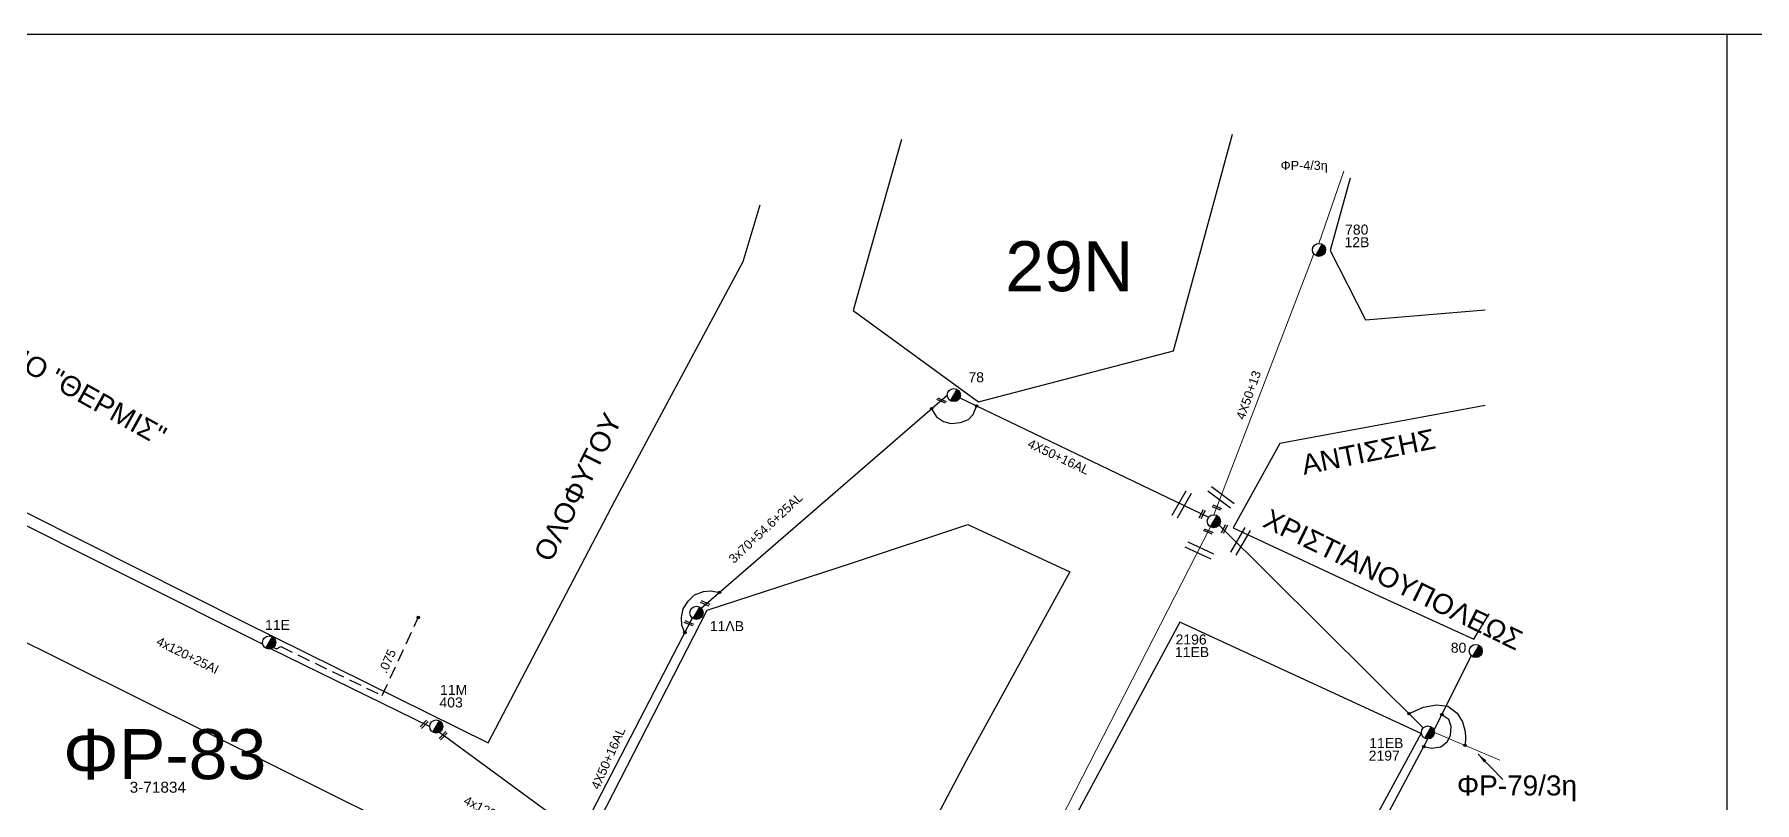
# Model space of a CAD drawing. Header units: millimetres. Extents: x 800 to 1929, y 264 to 786.
# Drawn here: x 1653.4 to 1825.4, y 708.7 to 785.5 of the extents above; entities that cross this region are included whole.
import ezdxf

# ---------------------------------------------------------------- set-up
doc = ezdxf.new("R2010")
doc.units = ezdxf.units.MM
doc.linetypes.add('DASHED', pattern=[19.05, 12.7, -6.35])
doc.layers.add('Άγνωστα', color=7, linetype='Continuous', lineweight=5)
for name, color, linetype in [('Γέφυρες Εναέριου Δικτύου', 7, 'Continuous'), ('Γυμνά εναέρια ΧΤ και ΦΟΠ (3Φ)   4x50+16AL', 7, 'Continuous'), ('Επιγραφές - Σχήματα', 7, 'Continuous'), ('Μηχανική τομή', 7, 'Continuous'), ('Στύλος ΦΜ', 7, 'Continuous'), ('Στύλος ΦΜ @ 1', 7, 'Continuous'), ('Συνδέσεις', 7, 'Continuous'), ('Συνεστραμμένα ΧΤ   3x70+54.6+25 AL', 7, 'SYN_LINE'), ('Συνεστραμμένα ΧΤ   4x120+25 AL', 7, 'SYN_LINE'), ('Τομή', 7, 'Continuous'), ('Υπόβαθρο ΔΕΗ', 7, 'Continuous'), ('Υπόγεια καλώδια Παροχών ΧΤ   .075', 7, 'DASHED')]:
    doc.layers.add(name, color=color, linetype=linetype)
doc.styles.get("Standard").update_dxf_attribs({"font": 'arial.ttf'})
doc.linetypes.add('SYN_LINE', pattern='A,0.5,-0.0001,["/\\/\\/\\/",Standard,S=0.1,R=0,X=0,Y=-0.05],-0.25', length=0.7501)
doc.dimstyles.new('ISO-25', dxfattribs={"dimtxt": 2.5, "dimasz": 1, "dimexe": 1.25, "dimexo": 0.625, "dimtad": 1, "dimtxsty": 'Standard', "dimcen": 2.5, "dimadec": 0, "dimazin": 0, "dimtfac": 1, "dimtmove": 0, "dimatfit": 3, "dimfxl": 1.25, "dimarcsym": 0})

# ---------------------------------------------------------------- blocks, each defined once
blk = doc.blocks.new('ΥΠΑΡΧΩΝ ΤΣΙΜΕΝΤΕΝΙΟΣ ΣΤΥΛΟΣ')
at = {"layer": 'Στύλος ΦΜ'}
blk.add_hatch(color=256, dxfattribs=at).paths.add_polyline_path([(-1.29, -2.28, 0.574793), (2.62, 0, 0.268822), (1.3, 2.27)])
blk.add_line((-1.29, -2.28), (1.3, 2.27), dxfattribs=at)
blk.add_circle((0, 0), 2.62, dxfattribs=at)
at = {"layer": 'Στύλος ΦΜ', "flags": 4}
for tag, p in [('ΤΥΠΟΣ', (-4.91, 3.03)), ('ΑΡΙΘΜΟΣ', (-4.68, 8.05))]:
    blk.add_attdef(tag, p, '', height=4, dxfattribs=at)
blk = doc.blocks.new('*U37')
at = {"layer": 'Συνδέσεις', "linetype": 'SYN_LINE', "ltscale": 40}
blk.add_hatch(color=256, dxfattribs=at).paths.add_polyline_path([(0.5, -0.01, 1), (-0.5, -0.01, 1)])
at = {"layer": 'Συνδέσεις'}
blk.add_circle((0, -0.01), 0.5, dxfattribs=at)
blk = doc.blocks.new('ΤΟΜΗ')
at = {"layer": 'Τομή', "ltscale": 40}
for p, q in [((-5.68, 0), (5.68, 0)), ((5.68, -2.33), (-5.68, -2.33))]:
    blk.add_line(p, q, dxfattribs=at)
blk = doc.blocks.new('ΜΗΧΑΝΙΚΗ ΤΟΜΗ')
at = {"layer": 'Μηχανική τομή', "ltscale": 40}
for p, q in [((-1.89, 0.78), (1.89, 0.78)), ((1.89, 0), (-1.89, 0))]:
    blk.add_line(p, q, dxfattribs=at)

msp = doc.modelspace()

# ---------------------------------------------------------------- linework, layer by layer
at = {"layer": 'Άγνωστα', "color": 30}
for points in [[(1781.888, 764.606), (1784.368, 771.826)], [(1781.369, 763.552), (1771.375, 737.477)]]:
    msp.add_lwpolyline(points, dxfattribs=at)
at = {"layer": 'Άγνωστα', "color": 27}
msp.add_lwpolyline([(1771.052, 736.253), (1752.522, 700.056)], dxfattribs=at)
at = {"layer": 'Άγνωστα', "color": 2}
for points in [[(1771.897, 736.429), (1792.32, 716.167)], [(1793.439, 715.706), (1799.977, 712.936)]]:
    msp.add_lwpolyline(points, dxfattribs=at)
at = {"layer": 'Γέφυρες Εναέριου Δικτύου'}
for points in [[(1743.154, 748.079), (1743.645, 747.255), (1744.331, 746.801), (1745.074, 746.602), (1746.044, 746.687), (1746.855, 746.985), (1747.319, 747.498), (1747.652, 748.344)], [(1718.483, 725.699), (1718.177, 726.411), (1718.148, 727.237), (1718.316, 728.076), (1718.811, 728.825), (1719.456, 729.468), (1720.329, 729.802), (1721.114, 729.869), (1721.941, 729.713)], [(1790.892, 717.584), (1792.342, 718.221), (1793.627, 718.479), (1794.769, 718.328), (1795.689, 717.632), (1796.224, 716.766), (1796.492, 715.784), (1796.536, 715.169), (1796.496, 714.411)], [(1792.377, 714.285), (1793.143, 714.142), (1794.076, 714.281), (1794.731, 714.797), (1795.046, 715.427), (1795.122, 716.296), (1794.862, 716.999), (1794.174, 717.479)]]:
    msp.add_lwpolyline(points, dxfattribs=at)
at = {"layer": 'Γυμνά εναέρια ΧΤ και ΦΟΠ (3Φ)   4x50+16AL', "color": 133}
for points in [[(1745.966, 749.153), (1770.851, 737.215)], [(1708.278, 706.01), (1719.238, 727.156)]]:
    msp.add_lwpolyline(points, dxfattribs=at)
at = {"layer": 'Επιγραφές - Σχήματα'}
msp.add_lwpolyline([(800.476, 264.095), (1822.688, 263.717), (1822.688, 785.504), (800.476, 785.504)], close=True, dxfattribs=at)
at = {"layer": 'Επιγραφές - Σχήματα', "ltscale": 10}
msp.add_lwpolyline([(1802.661, 263.87), (1929.271, 263.697), (1929.271, 785.504), (1802.688, 785.504)], dxfattribs=at)
at = {"layer": 'Συνεστραμμένα ΧΤ   3x70+54.6+25 AL', "color": 133, "ltscale": 10}
msp.add_lwpolyline([(1720.11, 728.128), (1744.722, 749.437)], dxfattribs=at)
at = {"layer": 'Συνεστραμμένα ΧΤ   4x120+25 AL', "color": 5, "ltscale": 20}
for points in [[(1649.054, 738.175), (1676.28, 724.534)], [(1677.099, 724.072), (1692.964, 716.302)], [(1693.948, 715.737), (1707.476, 705.803)]]:
    msp.add_lwpolyline(points, dxfattribs=at)
at = {"layer": 'Συνεστραμμένα ΧΤ   4x120+25 AL', "color": 85, "ltscale": 10}
for points in [[(1793.4, 715.929), (1797.114, 723.373)], [(1779.252, 689.649), (1792.785, 715.052)]]:
    msp.add_lwpolyline(points, dxfattribs=at)
at = {"layer": 'Υπόβαθρο ΔΕΗ'}
for points in [[(1622.635, 776.883), (1604.293, 775.632), (1598.241, 764.328), (1636.487, 745.795), (1674.423, 726.728), (1698.805, 714.68), (1711.493, 738.853), (1724.322, 762.801), (1726.015, 768.462)], [(1740.14, 774.988), (1735.303, 757.901), (1747.847, 748.76), (1767.344, 753.849), (1773.246, 775.541)], [(1785.021, 771.131), (1783.016, 763.892), (1786.545, 756.952), (1798.504, 757.974)], [(1798.511, 748.384), (1777.966, 744.601), (1773.316, 736.161), (1787.863, 729.366), (1797.376, 725.017), (1798.901, 727.56)], [(1720.705, 727.946), (1735.246, 732.653), (1746.788, 736.514), (1756.972, 731.769), (1746.615, 712.876), (1732.676, 686.482), (1715.063, 653.676), (1706.273, 658.838), (1689.636, 668.015), (1697.259, 682.626), (1706.013, 699.271), (1720.705, 727.946)], [(1633.908, 733.803), (1622.902, 713.612), (1655.773, 695.044), (1672.073, 685.652), (1681.08, 680.678), (1688.249, 694.312), (1693.358, 704.446), (1677.502, 712.305), (1650.173, 725.903), (1633.908, 733.803)]]:
    msp.add_lwpolyline(points, dxfattribs=at)
at = {"layer": 'Υπόβαθρο ΔΕΗ', "ltscale": 0.1}
msp.add_lwpolyline([(1758.561, 653.914), (1771.479, 677.743), (1782.286, 697.48), (1792.093, 715.607), (1767.982, 726.723), (1756.274, 705.014), (1744.735, 683.453), (1736.224, 667.712), (1728.921, 653.917), (1725.733, 648.092), (1748.667, 635.466), (1758.561, 653.914)], dxfattribs=at)
at = {"layer": 'Υπόγεια καλώδια Παροχών ΧΤ   .075', "color": 5, "ltscale": 0.1}
msp.add_lwpolyline([(1677.353, 724.215), (1677.662, 724.052), (1678.068, 724.283), (1688.226, 719.387), (1691.821, 727.194)], dxfattribs=at)

# ---------------------------------------------------------------- block references
at = {"layer": 'Μηχανική τομή'}
for p, xscale, yscale, zscale, rotation in [((1744.172, 748.995), 0.2500000000001938, 0.2500000000001938, 0.2500000000001938, 157.3500398421285), ((1770.12, 737.57), 0.2500000000001424, 0.2500000000001424, 0.2500000000001424, 243.1338301310759), ((1771.706, 738.279), 0.2500000000001938, 0.2500000000001938, 0.2500000000001938, 157.3500398421285), ((1772.343, 736.093), 0.2500000000001424, 0.2500000000001424, 0.2500000000001424, 243.1338301310759), ((1770.86, 735.89), 0.2500000000001938, 0.2500000000001938, 0.2500000000001938, 157.3500398421285), ((1720.549, 728.703), 0.2500000000001938, 0.2500000000001938, 0.2500000000001938, 157.3500398421285), ((1718.91, 726.713), 0.2500000000001938, 0.2500000000001938, 0.2500000000001938, 157.3500398421285), ((1692.332, 716.59), 0.2500000000002663, 0.2500000000002663, 0.2500000000002663, 225.9845380497693), ((1694.248, 715.446), 0.2500000000002663, 0.2500000000002663, 0.2500000000002663, 225.9845380497693)]:
    msp.add_blockref('ΜΗΧΑΝΙΚΗ ΤΟΜΗ', p, dxfattribs=dict(at, xscale=xscale, yscale=yscale, zscale=zscale, rotation=rotation))
at = {"layer": 'Στύλος ΦΜ @ 1', "ltscale": 40}
ref = msp.add_blockref('ΥΠΑΡΧΩΝ ΤΣΙΜΕΝΤΕΝΙΟΣ ΣΤΥΛΟΣ', (1781.888, 763.951), dxfattribs=dict(at, xscale=0.25, yscale=0.25, zscale=0.25))
ref.add_attrib('ΤΥΠΟΣ', '12B', (1784.439, 764.228), dxfattribs={"layer": 'Στύλος ΦΜ', "height": 1, "flags": 4})
ref.add_attrib('ΑΡΙΘΜΟΣ', '780', (1784.498, 765.485), dxfattribs={"layer": 'Στύλος ΦΜ', "height": 1, "flags": 4})
ref = msp.add_blockref('ΥΠΑΡΧΩΝ ΤΣΙΜΕΝΤΕΝΙΟΣ ΣΤΥΛΟΣ', (1745.376, 749.437), dxfattribs=dict(at, xscale=0.25, yscale=0.25, zscale=0.25))
ref.add_attrib('ΤΥΠΟΣ', '78', (1746.838, 750.723), dxfattribs={"layer": 'Στύλος ΦΜ', "height": 1, "flags": 4})
ref = msp.add_blockref('ΥΠΑΡΧΩΝ ΤΣΙΜΕΝΤΕΝΙΟΣ ΣΤΥΛΟΣ', (1771.375, 736.822), dxfattribs=dict(at, xscale=0.25, yscale=0.25, zscale=0.25))
ref.add_attrib('ΤΥΠΟΣ', '11EB', (1767.489, 723.243), dxfattribs={"layer": 'Στύλος ΦΜ', "height": 1, "flags": 4})
ref.add_attrib('ΑΡΙΘΜΟΣ', '2196', (1767.549, 724.5), dxfattribs={"layer": 'Στύλος ΦΜ', "height": 1, "flags": 4})
ref = msp.add_blockref('ΥΠΑΡΧΩΝ ΤΣΙΜΕΝΤΕΝΙΟΣ ΣΤΥΛΟΣ', (1719.644, 727.668), dxfattribs=dict(at, xscale=0.25, yscale=0.25, zscale=0.25))
ref.add_attrib('ΤΥΠΟΣ', '11ΛΒ', (1720.976, 725.836), dxfattribs={"layer": 'Στύλος ΦΜ', "height": 1, "flags": 4})
ref = msp.add_blockref('ΥΠΑΡΧΩΝ ΤΣΙΜΕΝΤΕΝΙΟΣ ΣΤΥΛΟΣ', (1676.913, 724.7), dxfattribs=dict(at, xscale=0.25, yscale=0.25, zscale=0.25))
ref.add_attrib('ΤΥΠΟΣ', '11E', (1676.505, 725.96), dxfattribs={"layer": 'Στύλος ΦΜ', "height": 1, "flags": 4})
ref = msp.add_blockref('ΥΠΑΡΧΩΝ ΤΣΙΜΕΝΤΕΝΙΟΣ ΣΤΥΛΟΣ', (1797.564, 723.848), dxfattribs=dict(at, xscale=0.25, yscale=0.25, zscale=0.25))
ref.add_attrib('ΤΥΠΟΣ', '80', (1795.069, 723.679), dxfattribs={"layer": 'Στύλος ΦΜ', "height": 1, "flags": 4})
ref = msp.add_blockref('ΥΠΑΡΧΩΝ ΤΣΙΜΕΝΤΕΝΙΟΣ ΣΤΥΛΟΣ', (1693.618, 716.302), dxfattribs=dict(at, xscale=0.25, yscale=0.25, zscale=0.25))
ref.add_attrib('ΤΥΠΟΣ', '403', (1693.943, 718.205), dxfattribs={"layer": 'Στύλος ΦΜ', "height": 1, "flags": 4})
ref.add_attrib('ΑΡΙΘΜΟΣ', '11M', (1694.002, 719.462), dxfattribs={"layer": 'Στύλος ΦΜ', "height": 1, "flags": 4})
ref = msp.add_blockref('ΥΠΑΡΧΩΝ ΤΣΙΜΕΝΤΕΝΙΟΣ ΣΤΥΛΟΣ', (1792.785, 715.706), dxfattribs=dict(at, xscale=0.25, yscale=0.25, zscale=0.25))
ref.add_attrib('ΤΥΠΟΣ', '2197', (1786.859, 712.888), dxfattribs={"layer": 'Στύλος ΦΜ', "height": 1, "flags": 4})
ref.add_attrib('ΑΡΙΘΜΟΣ', '11EB', (1786.918, 714.145), dxfattribs={"layer": 'Στύλος ΦΜ', "height": 1, "flags": 4})
at = {"layer": 'Συνδέσεις', "xscale": 0.25, "yscale": 0.25, "zscale": 0.25}
for p in [(1747.653, 748.347), (1743.155, 748.082), (1721.942, 729.716), (1691.822, 727.197), (1718.483, 725.702), (1790.893, 717.587), (1794.175, 717.482), (1792.377, 714.288), (1796.497, 714.414)]:
    msp.add_blockref('*U37', p, dxfattribs=at)
at = {"layer": 'Τομή'}
for p, xscale, yscale, zscale, rotation in [((1767.904, 738.646), 0.2499999999999475, 0.2499999999999475, 0.2499999999999475, 59.89059980424032), ((1772.268, 739.443), 0.2499999999999646, 0.2499999999999646, 0.2499999999999646, 322.8811035115887), ((1770.056, 734.157), 0.2499999999999659, 0.2499999999999659, 0.2499999999999659, 335.0056109971559), ((1773.797, 734.956), 0.2499999999999475, 0.2499999999999475, 0.2499999999999475, 59.89059980424032)]:
    msp.add_blockref('ΤΟΜΗ', p, dxfattribs=dict(at, xscale=xscale, yscale=yscale, zscale=zscale, rotation=rotation))

# ---------------------------------------------------------------- texts
at = {"layer": 'Άγνωστα', "color": 7, "char_height": 0.9}
for s, insert, width, attachment_point, rotation in [('4X50+13', (1774.849, 749.439), 13.92422, 5, 70.50815), ('4x120+25ΑΙ', (1665.943, 725.317), 101.00065, 1, 333.60353), ('4x120+25ΑΙ', (1696.672, 709.409), 84.18588, 1, 333.60353)]:
    msp.add_mtext(s, dxfattribs=dict(at, insert=insert, width=width, attachment_point=attachment_point, rotation=rotation))
at = {"layer": 'Γυμνά εναέρια ΧΤ και ΦΟΠ (3Φ)   4x50+16AL', "color": 7, "char_height": 0.9, "width": 84.18588, "attachment_point": 1}
for insert, rotation in [((1753.052, 745.09), 334.75688), ((1709.06, 710.287), 66.0971)]:
    msp.add_mtext('4X50+16AL', dxfattribs=dict(at, insert=insert, rotation=rotation))
at = {"layer": 'Επιγραφές - Σχήματα', "attachment_point": 1}
for s, insert, char_height, width in [('ΦΡ-4/3η', (1778.052, 772.855), 0.9, 8.55915), ('29N', (1750.517, 764.823), 5, 21.57091), ('ΦΡ-83', (1656.303, 716.035), 5, 8.55915), ('3-71834', (1662.963, 710.778), 1.1, 5.77579), ('ΦΡ-79/3η', (1795.677, 711.408), 2, 8.55915)]:
    msp.add_mtext(s, dxfattribs=dict(at, insert=insert, char_height=char_height, width=width))
at = {"layer": 'Επιγραφές - Σχήματα', "char_height": 2, "attachment_point": 1}
for s, insert, width, rotation in [('ΕΡΓΟΣΤΑΣΙΟ "ΘΕΡΜΙΣ"', (1639.864, 761.072), 40.74412, 330.87708), ('ΟΛΟΦΥΤΟΥ', (1703.296, 733.513), 15.00172, 63.48544), ('ΑΝΤΙΣΣΗΣ', (1779.986, 743.415), 15.00172, 11.39148), ('ΧΡΙΣΤΙΑΝΟΥΠΟΛΕΩΣ', (1777.008, 738.138), 15.00172, 333.88915)]:
    msp.add_mtext(s, dxfattribs=dict(at, insert=insert, width=width, rotation=rotation))
at = {"layer": 'Συνεστραμμένα ΧΤ   3x70+54.6+25 AL', "color": 7, "insert": (1722.762, 733.202), "char_height": 0.9, "width": 84.18588, "attachment_point": 1, "rotation": 43.16409}
msp.add_mtext('3x70+54.6+25AL', dxfattribs=at)
at = {"layer": 'Υπόγεια καλώδια Παροχών ΧΤ   .075', "color": 7, "insert": (1687.82, 721.897), "char_height": 0.9, "width": 84.18588, "attachment_point": 1, "rotation": 66.0971}
msp.add_mtext('.075', dxfattribs=at)

# ---------------------------------------------------------------- leaders
at = {"layer": 'Επιγραφές - Σχήματα', "ltscale": 40}
msp.add_leader([(1797.803, 713.525), (1800.262, 711.015)], dimstyle='ISO-25', override={"dimasz": 1, "dimtad": 0}, dxfattribs=at)

doc.saveas('drawing.dxf')
